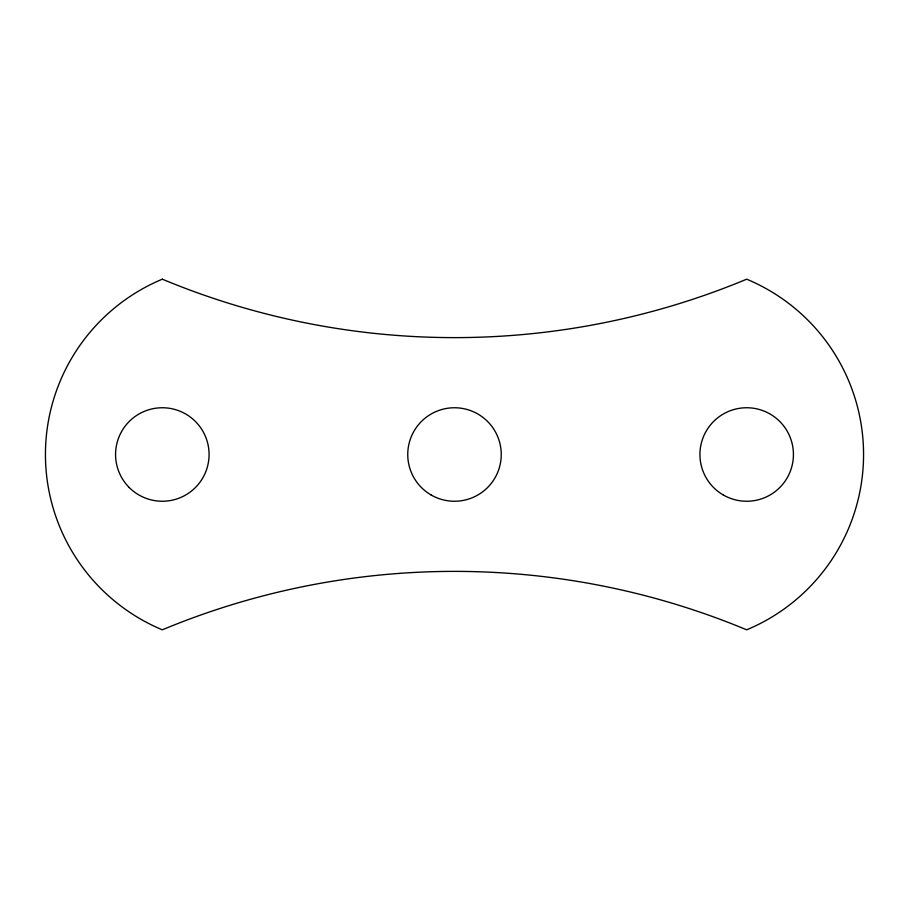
<?xml version="1.0" encoding="UTF-8"?>
<svg xmlns="http://www.w3.org/2000/svg" width="909" height="909" viewBox="0 0 909 909"><rect width="100%" height="100%" fill="white"/><g stroke="black" fill="none" stroke-linecap="round" stroke-linejoin="round"><path stroke-width="1.36" d="M162.325 279.188A189.913 189.913 0 0 0 162.325 629.812A759.663 759.663 0 0 1 746.675 629.812A189.913 189.913 0 0 0 746.675 279.188A759.663 759.663 0 0 1 162.325 279.188M129.26 487.554A46.745 46.745 0 0 0 207.479 466.601A46.745 46.745 0 0 0 150.224 409.345A46.745 46.745 0 0 0 129.26 487.554M431.127 494.985A46.745 46.745 0 0 0 501.245 454.5A46.745 46.745 0 0 0 431.127 414.015A46.745 46.745 0 0 0 431.127 494.985M723.303 494.985A46.745 46.745 0 0 0 793.432 454.5A46.745 46.745 0 0 0 723.303 414.015A46.745 46.745 0 0 0 723.303 494.985"/></g></svg>
